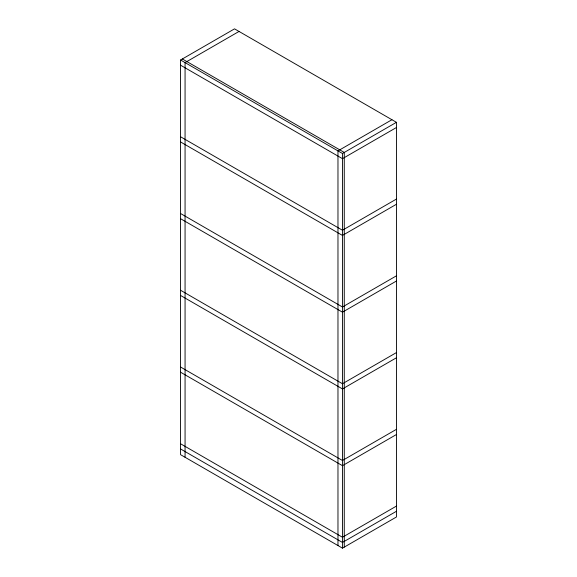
<?xml version="1.0" encoding="UTF-8"?>
<svg xmlns="http://www.w3.org/2000/svg" width="577" height="577" viewBox="0 0 577 577"><rect width="100%" height="100%" fill="white"/><g stroke="black" fill="none" stroke-linecap="round" stroke-linejoin="round"><path stroke-width="0.87" d="M180.565 60.008L234.536 28.85L396.435 122.324L396.435 516.992L342.464 548.15L180.565 454.676L180.565 60.008L342.464 153.482L396.435 122.324M239.029 31.447L185.066 62.604L185.066 457.272M391.934 119.727L337.971 150.885L337.971 545.553M396.435 127.517L342.464 158.675L180.565 65.201M396.435 199.072L342.464 230.23L180.565 136.763M396.435 204.265L342.464 235.423L180.565 141.956M396.435 275.828L342.464 306.986L180.565 213.512M396.435 281.021L342.464 312.179L180.565 218.705M396.435 352.583L342.464 383.741L180.565 290.267M396.435 357.776L342.464 388.934L180.565 295.46M396.435 429.331L342.464 460.489L180.565 367.022M396.435 434.524L342.464 465.682L180.565 372.215M396.435 506.087L342.464 537.245L180.565 443.771M396.435 511.28L342.464 542.438L180.565 448.964M182.368 58.969L344.267 152.443L344.267 547.111M342.464 153.482L342.464 548.15"/></g></svg>
